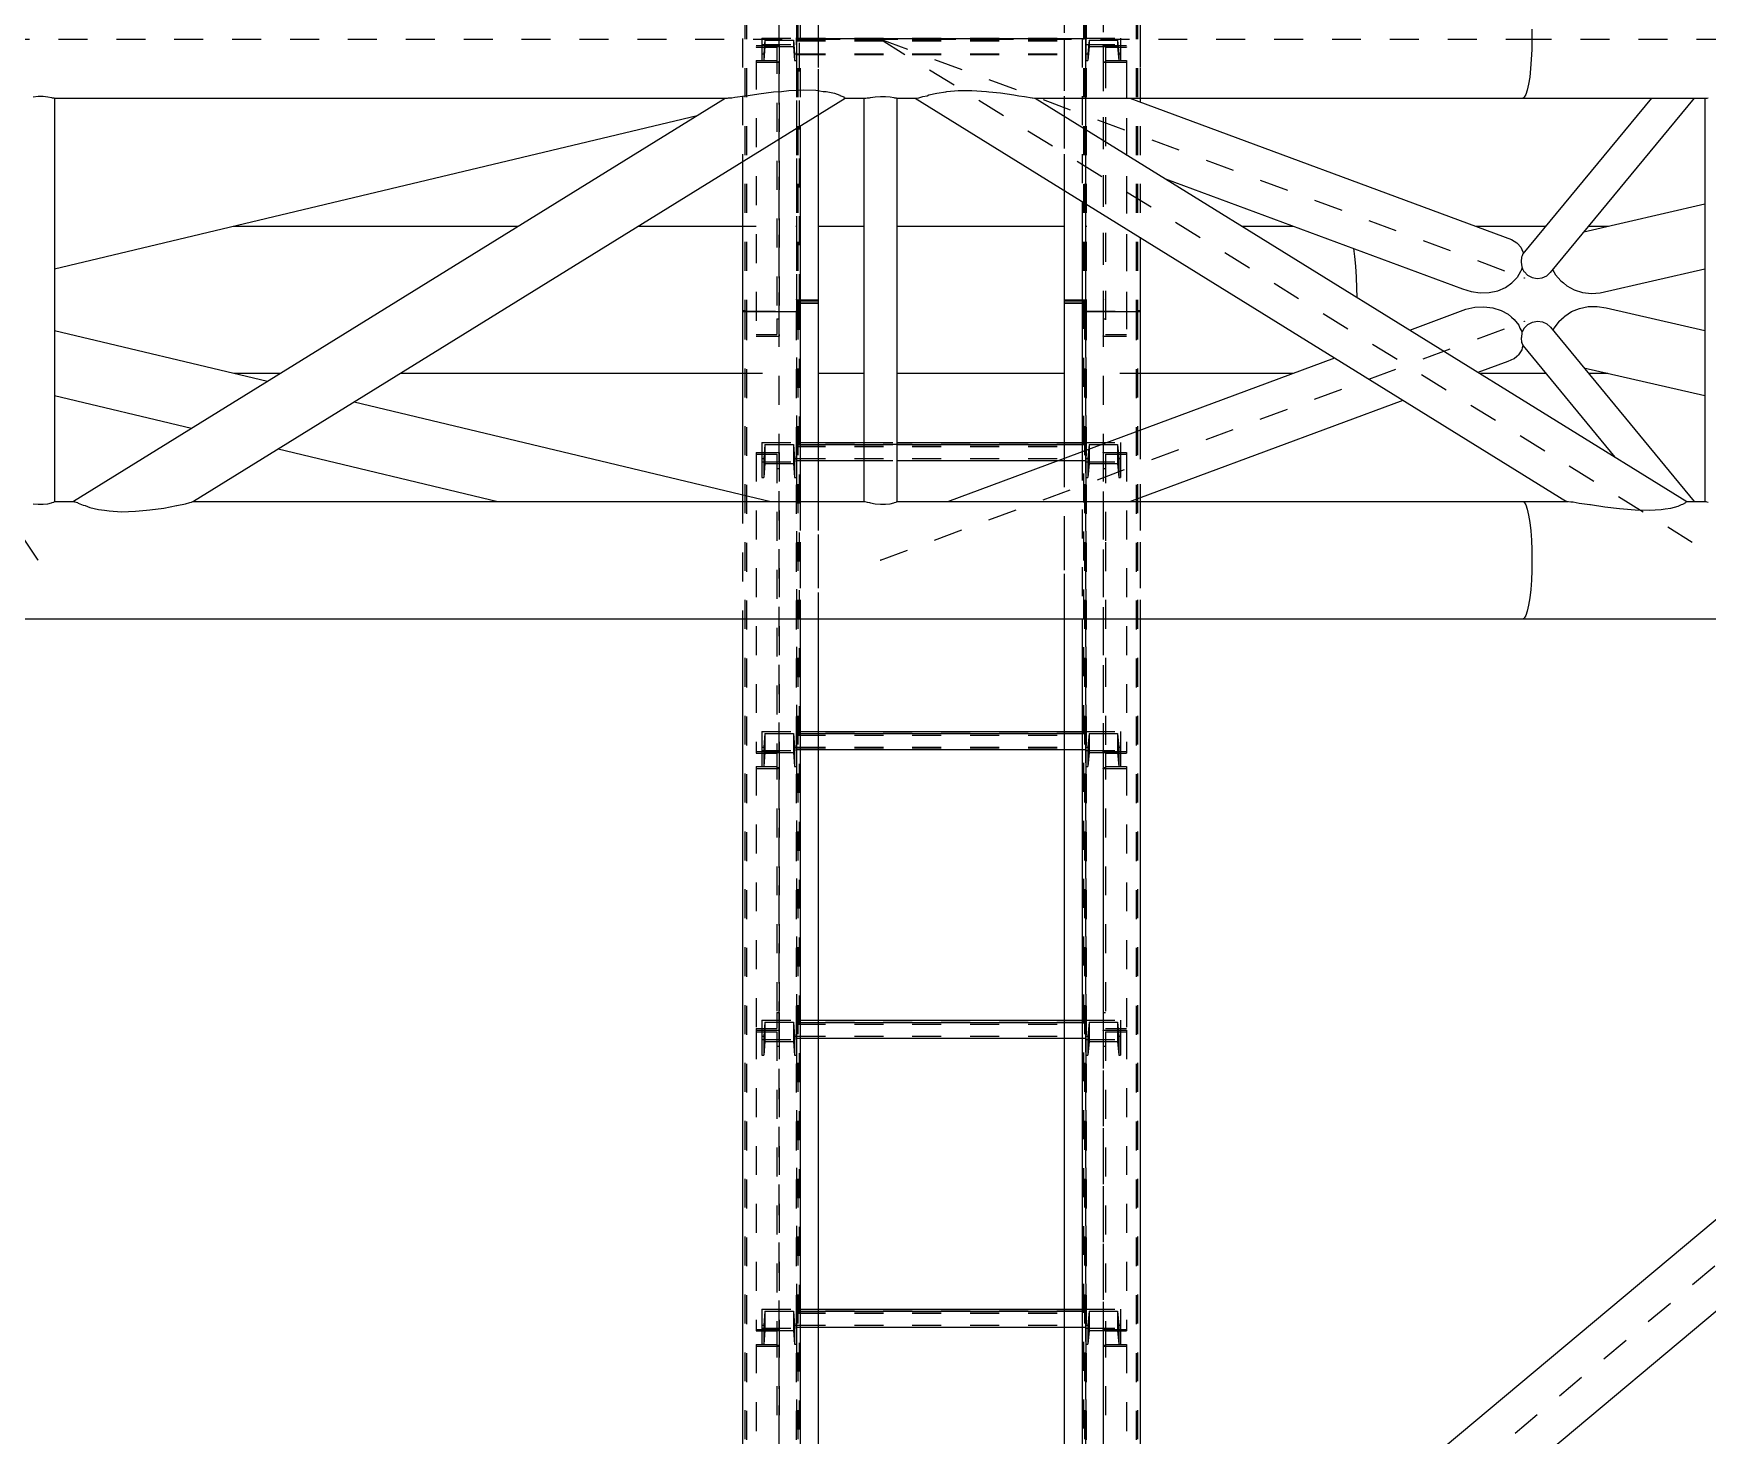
# Model space of a CAD drawing. Header units: millimetres. Extents: x 149919 to 150445, y 136651 to 136866.
# Drawn here: x 150384.83 to 150390.61, y 136738.25 to 136743.1 of the extents above; entities that cross this region are included whole.
import ezdxf

# ---------------------------------------------------------------- set-up
doc = ezdxf.new("R2010")
doc.units = ezdxf.units.MM
doc.header["$LTSCALE"] = 0.25
for name, pattern in [('CENTER', [50.8, 31.75, -6.35, 6.35, -6.35]), ('XKITLINE00', [0]), ('XKITLINE02', [4, 2, -2]), ('XKITLINE03', [6, 3, -1, 1, -1])]:
    doc.linetypes.add(name, pattern=pattern)

# ---------------------------------------------------------------- blocks, each defined once
blk = doc.blocks.new('çatıı')
at = {"color": 1, "linetype": 'XKITLINE03'}
for p, q in [((24559, 9172.74), (24559, 10826.21)), ((24670.99, 9172.74), (24670.99, 10826.21)), ((24564.99, 10820.27), (24564.99, 9180.27)), ((24665, 9180.27), (24665, 10820.27)), ((24559, 9268.16), (24559, 9367.68)), ((24670.98, 9367.68), (24670.98, 9268.16)), ((24564.99, 9268.42), (24564.99, 9270.69)), ((24664.97, 9270.45), (24564.99, 9270.45)), ((24664.97, 9270.69), (24664.97, 9268.42)), ((24559, 9167.72), (24559, 9262.35)), ((24670.98, 9262.35), (24670.98, 9167.72)), ((24559, 7503.97), (24559, 9180.33)), ((24564.99, 9180.27), (24564.99, 7540.27)), ((24665, 7540.27), (24665, 9180.27)), ((24670.99, 7503.97), (24670.99, 9180.33)), ((24559, 9024.13), (24559, 9127.47)), ((24564.99, 9124.31), (24564.99, 9130.93)), ((24664.97, 9130.22), (24564.99, 9130.22)), ((24664.97, 9130.93), (24664.97, 9124.31)), ((24670.98, 9127.47), (24670.98, 9024.13)), ((24564.99, 9024.49), (24564.99, 9031.1)), ((24664.97, 9030.39), (24564.99, 9030.39)), ((24664.97, 9031.1), (24664.97, 9024.49)), ((24559, 8927.82), (24559, 9018.32)), ((24670.98, 9018.32), (24670.98, 8927.82)), ((24564.99, 8924.66), (24564.99, 8931.27)), ((24664.97, 8930.57), (24564.99, 8930.57)), ((24664.97, 8931.27), (24664.97, 8924.66)), ((24559, 8824.48), (24559, 8927.82)), ((24670.98, 8927.82), (24670.98, 8824.48)), ((24564.99, 8824.84), (24564.99, 8831.45)), ((24664.97, 8830.74), (24564.99, 8830.74)), ((24664.97, 8831.45), (24664.97, 8824.84)), ((24559, 8728.17), (24559, 8818.67)), ((24670.98, 8818.67), (24670.98, 8728.17))]:
    blk.add_line(p, q, dxfattribs=at)
at = {"color": 116, "linetype": 'XKITLINE02', "true_color": 0x136734}
for p, q in [((24547.15, 10820.27), (24547.15, 9176.54)), ((24547.68, 10820.27), (24547.68, 9176.28)), ((24564.91, 10820.27), (24564.92, 9176.28)), ((24565.45, 10820.27), (24565.45, 9176.54)), ((24566.3, 10820.27), (24566.3, 9240.34)), ((24572.5, 10819.89), (24572.5, 9180.26)), ((24664.15, 10820.25), (24664.15, 9179.9)), ((24664.54, 10820.27), (24664.54, 9176.54)), ((24665, 10820.27), (24665, 9179.87)), ((24665.07, 10820.27), (24665.07, 9176.28)), ((24682.31, 10820.27), (24682.31, 9176.28)), ((24682.84, 10820.27), (24682.84, 9176.54)), ((24683.69, 10820.27), (24683.69, 9201.84)), ((24657.5, 10782.48), (24657.5, 9180.26)), ((24564.99, 10749.1), (24564.99, 9179.87)), ((24565.85, 10749.1), (24565.85, 9179.9)), ((24551, 9367.68), (24551, 9267.59)), ((24551, 9367.11), (24551, 9267.59)), ((24558.2, 9367.11), (24558.2, 9262.47)), ((24559, 9367.68), (24559, 9262.47)), ((24670.98, 9367.68), (24670.98, 9262.47)), ((24671.78, 9367.11), (24671.78, 9262.47)), ((24678.98, 9367.68), (24678.98, 9267.59)), ((24546.3, 9290.57), (24546.3, 9227.97)), ((24572.5, 9290.57), (24572.5, 9244.17)), ((24657.5, 9290.57), (24657.5, 9218.07)), ((24663.69, 9290.57), (24663.69, 9214.23)), ((24683.69, 9290.57), (24683.69, 9249.97)), ((24551, 9268.16), (24559, 9268.16)), ((24551, 9267.59), (24558.2, 9267.59)), ((24552.99, 9270.69), (24552.99, 9268.42)), ((24552.99, 9270.69), (24552.99, 9265.19)), ((24552.99, 9270.69), (24564.99, 9270.69)), ((24552.99, 9268.42), (24552.99, 9262.92)), ((24552.99, 9268.42), (24564.99, 9268.42)), ((24554.06, 9269.99), (24553.67, 9265.19)), ((24554.06, 9267.72), (24553.67, 9262.92)), ((24554.06, 9269.99), (24554.06, 9267.72)), ((24554.06, 9269.99), (24563.93, 9269.99)), ((24554.06, 9267.72), (24563.93, 9267.72)), ((24558.2, 9268.29), (24558.2, 9168.31)), ((24558.2, 9268.29), (24559, 9268.29)), ((24558.2, 9267.59), (24558.2, 9262.47)), ((24559, 9268.29), (24559, 9167.72)), ((24563.93, 9269.99), (24563.93, 9267.72)), ((24563.93, 9269.99), (24564.31, 9265.19)), ((24563.93, 9267.72), (24564.31, 9262.92)), ((24564.99, 9270.69), (24564.99, 9268.42)), ((24564.99, 9270.69), (24564.99, 9265.19)), ((24564.99, 9270.69), (24664.97, 9270.69)), ((24564.99, 9270.69), (24564.99, 9264.95)), ((24564.99, 9270.45), (24664.97, 9270.45)), ((24564.99, 9269.97), (24664.97, 9269.97)), ((24564.99, 9269.77), (24664.97, 9269.77)), ((24564.99, 9268.42), (24564.99, 9262.92)), ((24664.97, 9270.69), (24664.97, 9264.95)), ((24664.97, 9270.69), (24664.97, 9265.19)), ((24664.97, 9270.69), (24676.97, 9270.69)), ((24664.97, 9270.69), (24664.97, 9268.42)), ((24664.97, 9268.42), (24664.97, 9262.92)), ((24664.97, 9268.42), (24676.97, 9268.42)), ((24666.04, 9269.99), (24665.65, 9265.19)), ((24666.04, 9267.72), (24665.65, 9262.92)), ((24666.04, 9269.99), (24675.91, 9269.99)), ((24666.04, 9269.99), (24666.04, 9267.72)), ((24666.04, 9267.72), (24675.91, 9267.72)), ((24670.98, 9268.29), (24670.98, 9260.12)), ((24670.98, 9268.29), (24671.78, 9268.29)), ((24670.98, 9268.16), (24678.98, 9268.16)), ((24671.78, 9268.29), (24671.78, 9260.12)), ((24671.78, 9267.59), (24678.98, 9267.59)), ((24675.91, 9269.99), (24676.29, 9265.19)), ((24675.91, 9269.99), (24675.91, 9267.72)), ((24675.91, 9267.72), (24676.29, 9262.92)), ((24676.97, 9270.69), (24676.97, 9265.19)), ((24676.97, 9270.69), (24676.97, 9268.42)), ((24676.97, 9268.42), (24676.97, 9262.92)), ((24551, 9262.95), (24551, 9167.72)), ((24551, 9262.95), (24551, 9168.31)), ((24551, 9262.95), (24558.2, 9262.95)), ((24551, 9262.35), (24559, 9262.35)), ((24552.99, 9265.19), (24552.99, 9262.92)), ((24552.99, 9265.19), (24553.67, 9265.19)), ((24552.99, 9262.92), (24553.67, 9262.92)), ((24553.67, 9265.19), (24553.67, 9262.92)), ((24558.2, 9262.47), (24559, 9262.47)), ((24564.31, 9265.19), (24564.31, 9262.92)), ((24564.31, 9265.19), (24564.99, 9265.19)), ((24564.31, 9262.92), (24564.99, 9262.92)), ((24564.99, 9265.19), (24564.99, 9262.92)), ((24564.99, 9265.19), (24664.97, 9265.19)), ((24564.99, 9265.18), (24664.97, 9265.18)), ((24564.99, 9264.96), (24664.97, 9264.96)), ((24564.99, 9264.95), (24664.97, 9264.95)), ((24664.97, 9265.19), (24665.65, 9265.19)), ((24664.97, 9265.19), (24664.97, 9262.92)), ((24664.97, 9262.92), (24665.65, 9262.92)), ((24665.65, 9265.19), (24665.65, 9262.92)), ((24670.98, 9263.33), (24670.98, 9167.72)), ((24670.98, 9262.47), (24671.78, 9262.47)), ((24670.98, 9262.35), (24678.98, 9262.35)), ((24671.78, 9263.33), (24671.78, 9168.31)), ((24671.78, 9262.95), (24678.98, 9262.95)), ((24676.29, 9265.19), (24676.97, 9265.19)), ((24676.29, 9265.19), (24676.29, 9262.92)), ((24676.29, 9262.92), (24676.97, 9262.92)), ((24676.97, 9265.19), (24676.97, 9262.92)), ((24678.98, 9262.95), (24678.98, 9176.28)), ((24678.98, 9260.12), (24678.98, 9167.72)), ((24564.99, 9180.27), (24572.5, 9180.27)), ((24564.99, 9180.27), (24564.99, 9176.32)), ((24564.99, 9180.27), (24572.5, 9180.27)), ((24564.99, 9179.87), (24564.99, 7539.09)), ((24564.99, 9179.87), (24566.3, 9179.87)), ((24565.85, 9180.25), (24572.5, 9180.26)), ((24565.85, 9180.19), (24572.5, 9180.22)), ((24565.85, 9180.19), (24565.85, 9179.18)), ((24565.85, 9179.9), (24572.5, 9179.89)), ((24565.85, 9179.87), (24565.85, 7539.18)), ((24565.85, 9179.18), (24566.3, 9179.17)), ((24572.5, 9180.27), (24572.5, 9180.22)), ((24572.5, 9180.27), (24572.5, 9179.87)), ((24572.5, 9180.27), (24572.5, 9180.26)), ((24572.5, 9179.14), (24572.5, 7540.22)), ((24572.5, 9179.14), (24572.5, 9179.09)), ((24657.5, 9180.27), (24665, 9180.27)), ((24657.5, 9180.27), (24657.5, 9179.87)), ((24657.5, 9180.27), (24665, 9180.27)), ((24657.5, 9180.27), (24657.5, 9180.26)), ((24657.5, 9180.26), (24664.15, 9180.25)), ((24657.5, 9180.22), (24664.15, 9180.19)), ((24657.5, 9179.89), (24664.15, 9179.9)), ((24657.5, 9179.89), (24657.5, 9179.87)), ((24657.5, 9179.14), (24657.5, 9179.09)), ((24663.69, 9179.87), (24665, 9179.87)), ((24663.69, 9179.17), (24664.15, 9179.18)), ((24664.15, 9180.19), (24664.15, 7539.18)), ((24665, 9180.27), (24665, 7539.09)), ((24546.3, 9176.54), (24547.15, 9176.54)), ((24546.3, 9176.54), (24546.3, 9176.25)), ((24546.3, 9176.54), (24547.15, 9176.54)), ((24547.15, 9176.54), (24547.15, 7532.54)), ((24547.15, 9176.54), (24547.68, 9176.28)), ((24547.15, 9176.54), (24547.68, 9176.28)), ((24547.68, 9176.28), (24547.68, 7532)), ((24547.68, 9176.28), (24564.91, 9176.28)), ((24547.68, 9176.28), (24564.92, 9176.28)), ((24558.2, 9173.65), (24559, 9173.65)), ((24558.2, 9173.65), (24558.2, 9168.31)), ((24564.91, 9176.28), (24565.45, 9176.54)), ((24564.91, 9176.28), (24564.92, 7532)), ((24564.92, 9176.28), (24565.45, 9176.54)), ((24564.99, 9179.09), (24566.3, 9179.09)), ((24565.45, 9176.54), (24565.45, 7532.54)), ((24565.45, 9176.54), (24566.3, 9176.54)), ((24565.45, 9176.54), (24566.3, 9176.54)), ((24566.3, 9176.54), (24566.3, 7600.34)), ((24663.69, 9179.09), (24665, 9179.09)), ((24663.69, 9176.54), (24664.54, 9176.54)), ((24663.69, 9176.54), (24663.69, 9176.25)), ((24663.69, 9176.54), (24664.54, 9176.54)), ((24664.54, 9176.54), (24664.54, 7532.54)), ((24664.54, 9176.54), (24665.07, 9176.28)), ((24664.54, 9176.54), (24665.07, 9176.28)), ((24665.07, 9176.28), (24665.07, 7532)), ((24665.07, 9176.28), (24682.31, 9176.28)), ((24665.07, 9176.28), (24682.31, 9176.28)), ((24670.98, 9173.65), (24671.78, 9173.65)), ((24682.31, 9176.28), (24682.84, 9176.54)), ((24682.31, 9176.28), (24682.84, 9176.54)), ((24682.31, 9176.28), (24682.31, 7532)), ((24682.84, 9176.54), (24682.84, 7532.54)), ((24682.84, 9176.54), (24683.69, 9176.54)), ((24682.84, 9176.54), (24683.69, 9176.54)), ((24683.69, 9176.54), (24683.69, 7561.84)), ((24551, 9168.31), (24558.2, 9168.31)), ((24551, 9167.72), (24559, 9167.72)), ((24670.98, 9167.72), (24678.98, 9167.72)), ((24671.78, 9168.31), (24678.98, 9168.31)), ((24683.69, 9135.21), (24683.69, 9111.89)), ((24551, 9127.47), (24551, 9023.58)), ((24551, 9127.47), (24559, 9127.47)), ((24552.99, 9130.93), (24552.99, 9124.31)), ((24552.99, 9130.93), (24552.99, 9125.44)), ((24552.99, 9130.93), (24564.99, 9130.93)), ((24554.06, 9130.23), (24553.67, 9125.44)), ((24554.06, 9130.23), (24554.06, 9123.62)), ((24554.06, 9130.23), (24563.93, 9130.23)), ((24559, 9127.47), (24559, 9018.66)), ((24563.93, 9130.23), (24563.93, 9123.62)), ((24563.93, 9130.23), (24564.31, 9125.44)), ((24564.99, 9130.93), (24564.99, 9124.31)), ((24564.99, 9130.93), (24572.5, 9130.93)), ((24564.99, 9130.93), (24564.99, 9124.73)), ((24564.99, 9130.93), (24564.99, 9125.44)), ((24564.99, 9130.22), (24572.5, 9130.22)), ((24564.99, 9130.16), (24664.97, 9130.16)), ((24564.99, 9129.58), (24664.97, 9129.58)), ((24588.25, 9130.93), (24599.65, 9130.93)), ((24588.25, 9130.22), (24599.65, 9130.22)), ((24657.5, 9130.93), (24664.97, 9130.93)), ((24657.5, 9130.22), (24664.97, 9130.22)), ((24663.69, 9127.8), (24663.69, 9069.97)), ((24664.97, 9130.93), (24664.97, 9124.73)), ((24664.97, 9130.93), (24664.97, 9125.44)), ((24664.97, 9130.93), (24676.97, 9130.93)), ((24664.97, 9130.93), (24664.97, 9124.31)), ((24666.04, 9130.23), (24665.65, 9125.44)), ((24666.04, 9130.23), (24675.91, 9130.23)), ((24666.04, 9130.23), (24666.04, 9123.62)), ((24670.98, 9127.47), (24670.98, 9096.53)), ((24670.98, 9127.47), (24678.98, 9127.47)), ((24670.98, 9127.47), (24670.98, 9018.66)), ((24675.91, 9130.23), (24676.29, 9125.44)), ((24675.91, 9130.23), (24675.91, 9123.62)), ((24676.97, 9130.93), (24676.97, 9125.44)), ((24676.97, 9130.93), (24676.97, 9124.31)), ((24678.98, 9127.47), (24678.98, 9126.93)), ((24678.98, 9127.47), (24678.98, 9023.58)), ((24551, 9126.93), (24558.2, 9126.93)), ((24552.99, 9125.44), (24552.99, 9118.82)), ((24552.99, 9124.31), (24552.99, 9118.82)), ((24552.99, 9124.31), (24564.99, 9124.31)), ((24552.99, 9125.44), (24553.67, 9125.44)), ((24553.67, 9125.44), (24553.67, 9118.82)), ((24554.06, 9123.62), (24553.67, 9118.82)), ((24554.06, 9123.62), (24563.93, 9123.62)), ((24558.2, 9126.93), (24558.2, 9018.66)), ((24558.2, 9122), (24559, 9122)), ((24563.93, 9123.62), (24564.31, 9118.82)), ((24564.31, 9125.44), (24564.31, 9118.82)), ((24564.31, 9125.44), (24564.99, 9125.44)), ((24564.99, 9125.44), (24564.99, 9118.82)), ((24564.99, 9124.31), (24564.99, 9118.82)), ((24564.99, 9125.44), (24664.97, 9125.44)), ((24564.99, 9125.4), (24664.97, 9125.4)), ((24564.99, 9124.77), (24664.97, 9124.77)), ((24564.99, 9124.73), (24572.5, 9124.73)), ((24588.25, 9124.73), (24599.65, 9124.73)), ((24655.41, 9124.73), (24664.97, 9124.73)), ((24657.5, 9125.5), (24657.5, 7540.22)), ((24664.97, 9125.44), (24665.65, 9125.44)), ((24664.97, 9125.44), (24664.97, 9118.82)), ((24664.97, 9124.31), (24664.97, 9118.82)), ((24664.97, 9124.31), (24676.97, 9124.31)), ((24665.65, 9125.44), (24665.65, 9118.82)), ((24666.04, 9123.62), (24665.65, 9118.82)), ((24666.04, 9123.62), (24675.91, 9123.62)), ((24670.98, 9122), (24671.78, 9122)), ((24671.78, 9126.93), (24671.78, 9095.59)), ((24671.78, 9126.93), (24678.98, 9126.93)), ((24675.91, 9123.62), (24676.29, 9118.82)), ((24676.29, 9125.44), (24676.97, 9125.44)), ((24676.29, 9125.44), (24676.29, 9118.82)), ((24676.97, 9125.44), (24676.97, 9118.82)), ((24676.97, 9124.31), (24676.97, 9118.82)), ((24552.99, 9118.82), (24553.67, 9118.82)), ((24564.31, 9118.82), (24564.99, 9118.82)), ((24664.97, 9118.82), (24665.65, 9118.82)), ((24676.29, 9118.82), (24676.97, 9118.82)), ((24546.3, 9112.91), (24546.3, 9069.97)), ((24566.3, 9110.57), (24566.3, 9069.97)), ((24572.5, 9110.57), (24572.5, 9069.97)), ((24683.69, 9110.57), (24683.69, 9069.97)), ((24657.5, 9096.77), (24657.5, 9069.97)), ((24671.78, 9096.51), (24671.78, 9018.66)), ((24552.99, 9031.1), (24552.99, 9024.49)), ((24552.99, 9031.1), (24552.99, 9025.61)), ((24552.99, 9031.1), (24564.99, 9031.1)), ((24554.06, 9030.4), (24553.67, 9025.61)), ((24554.06, 9030.4), (24554.06, 9023.79)), ((24554.06, 9030.4), (24563.93, 9030.4)), ((24563.93, 9030.4), (24563.93, 9023.79)), ((24563.93, 9030.4), (24564.31, 9025.61)), ((24564.99, 9031.1), (24572.5, 9031.1)), ((24564.99, 9031.1), (24564.99, 9024.9)), ((24564.99, 9031.1), (24564.99, 9024.49)), ((24564.99, 9031.1), (24564.99, 9025.61)), ((24564.99, 9030.39), (24572.5, 9030.39)), ((24564.99, 9030.34), (24664.97, 9030.34)), ((24564.99, 9029.76), (24664.97, 9029.76)), ((24657.5, 9031.1), (24664.97, 9031.1)), ((24657.5, 9030.39), (24664.97, 9030.39)), ((24664.97, 9031.1), (24664.97, 9024.9)), ((24664.97, 9031.1), (24664.97, 9025.61)), ((24664.97, 9031.1), (24676.97, 9031.1)), ((24664.97, 9031.1), (24664.97, 9024.49)), ((24666.04, 9030.4), (24665.65, 9025.61)), ((24666.04, 9030.4), (24675.91, 9030.4)), ((24666.04, 9030.4), (24666.04, 9023.79)), ((24675.91, 9030.4), (24676.29, 9025.61)), ((24675.91, 9030.4), (24675.91, 9023.79)), ((24676.97, 9031.1), (24676.97, 9025.61)), ((24676.97, 9031.1), (24676.97, 9024.13)), ((24551, 9024.13), (24551, 9023.58)), ((24551, 9024.13), (24559, 9024.13)), ((24551, 9023.58), (24558.2, 9023.58)), ((24552.99, 9025.61), (24552.99, 9019)), ((24552.99, 9025.61), (24553.67, 9025.61)), ((24552.99, 9024.49), (24552.99, 9019)), ((24552.99, 9024.49), (24564.99, 9024.49)), ((24553.67, 9025.61), (24553.67, 9019)), ((24554.06, 9023.79), (24553.67, 9019)), ((24554.06, 9023.79), (24563.93, 9023.79)), ((24558.2, 9024.46), (24558.2, 8928.43)), ((24558.2, 9024.46), (24559, 9024.46)), ((24558.2, 9023.58), (24558.2, 9018.66)), ((24559, 9024.46), (24559, 8927.82)), ((24559, 9024.13), (24559, 9018.66)), ((24563.93, 9023.79), (24564.31, 9019)), ((24564.31, 9025.61), (24564.31, 9019)), ((24564.31, 9025.61), (24564.99, 9025.61)), ((24564.99, 9025.61), (24664.97, 9025.61)), ((24564.99, 9025.61), (24564.99, 9019)), ((24564.99, 9025.57), (24664.97, 9025.57)), ((24564.99, 9024.94), (24664.97, 9024.94)), ((24564.99, 9024.9), (24572.5, 9024.9)), ((24564.99, 9024.49), (24564.99, 9019)), ((24657.5, 9024.9), (24664.97, 9024.9)), ((24664.97, 9025.61), (24665.65, 9025.61)), ((24664.97, 9025.61), (24664.97, 9019)), ((24664.97, 9024.49), (24664.97, 9019)), ((24664.97, 9024.49), (24676.97, 9024.49)), ((24665.65, 9025.61), (24665.65, 9019)), ((24666.04, 9023.79), (24665.65, 9019)), ((24666.04, 9023.79), (24675.91, 9023.79)), ((24670.98, 9024.46), (24670.98, 9018.32)), ((24670.98, 9024.46), (24671.78, 9024.46)), ((24670.98, 9024.46), (24670.98, 8927.82)), ((24670.98, 9024.13), (24678.98, 9024.13)), ((24671.78, 9024.46), (24671.78, 9018.94)), ((24671.78, 9024.46), (24671.78, 8928.43)), ((24671.78, 9023.58), (24678.98, 9023.58)), ((24675.91, 9023.79), (24676.29, 9019)), ((24676.29, 9025.61), (24676.97, 9025.61)), ((24676.29, 9025.61), (24676.29, 9019)), ((24676.97, 9025.61), (24676.97, 9019)), ((24676.97, 9024.13), (24676.97, 9019)), ((24551, 9018.94), (24551, 8927.82)), ((24551, 9018.94), (24558.2, 9018.94)), ((24551, 9018.32), (24559, 9018.32)), ((24552.99, 9019), (24553.67, 9019)), ((24558.2, 9018.66), (24559, 9018.66)), ((24564.31, 9019), (24564.99, 9019)), ((24664.97, 9019), (24665.65, 9019)), ((24670.98, 9018.66), (24671.78, 9018.66)), ((24670.98, 9018.32), (24678.98, 9018.32)), ((24671.78, 9018.94), (24678.98, 9018.94)), ((24676.29, 9019), (24676.97, 9019)), ((24678.98, 9018.94), (24678.98, 9018.32)), ((24678.98, 9018.94), (24678.98, 8927.82)), ((24552.99, 8931.27), (24552.99, 8924.66)), ((24552.99, 8931.27), (24552.99, 8925.78)), ((24552.99, 8931.27), (24564.99, 8931.27)), ((24554.06, 8930.58), (24553.67, 8925.78)), ((24554.06, 8930.58), (24554.06, 8923.96)), ((24554.06, 8930.58), (24563.93, 8930.58)), ((24558.2, 8933.96), (24559, 8933.96)), ((24558.2, 8933.96), (24558.2, 8928.43)), ((24559, 8933.96), (24559, 8927.82)), ((24563.93, 8930.58), (24563.93, 8923.96)), ((24563.93, 8930.58), (24564.31, 8925.78)), ((24564.99, 8931.27), (24572.5, 8931.27)), ((24564.99, 8931.27), (24564.99, 8925.08)), ((24564.99, 8931.27), (24564.99, 8924.66)), ((24564.99, 8931.27), (24564.99, 8925.78)), ((24564.99, 8930.57), (24572.5, 8930.57)), ((24564.99, 8930.51), (24664.97, 8930.51)), ((24657.5, 8931.27), (24664.97, 8931.27)), ((24657.5, 8930.57), (24664.97, 8930.57)), ((24664.97, 8931.27), (24664.97, 8925.08)), ((24664.97, 8931.27), (24664.97, 8925.78)), ((24664.97, 8931.27), (24676.97, 8931.27)), ((24664.97, 8931.27), (24664.97, 8924.66)), ((24666.04, 8930.58), (24665.65, 8925.78)), ((24666.04, 8930.58), (24675.91, 8930.58)), ((24666.04, 8930.58), (24666.04, 8923.96)), ((24670.98, 8933.96), (24671.78, 8933.96)), ((24675.91, 8930.58), (24676.29, 8925.78)), ((24675.91, 8930.58), (24675.91, 8923.96)), ((24676.97, 8931.27), (24676.97, 8925.78)), ((24676.97, 8931.27), (24676.97, 8924.66)), ((24551, 8928.43), (24558.2, 8928.43)), ((24551, 8928.43), (24551, 8927.82)), ((24551, 8927.82), (24559, 8927.82)), ((24551, 8927.82), (24551, 8823.93)), ((24551, 8927.82), (24559, 8927.82)), ((24551, 8927.27), (24558.2, 8927.27)), ((24552.99, 8925.78), (24552.99, 8919.17)), ((24552.99, 8925.78), (24553.67, 8925.78)), ((24552.99, 8924.66), (24552.99, 8919.17)), ((24552.99, 8924.66), (24564.99, 8924.66)), ((24553.67, 8925.78), (24553.67, 8919.17)), ((24558.2, 8927.27), (24558.2, 8819.01)), ((24559, 8927.82), (24559, 8819.01)), ((24564.31, 8925.78), (24564.31, 8919.17)), ((24564.31, 8925.78), (24564.99, 8925.78)), ((24564.99, 8929.93), (24664.97, 8929.93)), ((24564.99, 8925.78), (24664.97, 8925.78)), ((24564.99, 8925.78), (24564.99, 8919.17)), ((24564.99, 8925.74), (24664.97, 8925.74)), ((24564.99, 8925.12), (24664.97, 8925.12)), ((24564.99, 8925.08), (24572.5, 8925.08)), ((24564.99, 8924.66), (24564.99, 8919.17)), ((24657.5, 8925.08), (24664.97, 8925.08)), ((24664.97, 8925.78), (24665.65, 8925.78)), ((24664.97, 8925.78), (24664.97, 8919.17)), ((24664.97, 8924.66), (24664.97, 8919.17)), ((24664.97, 8924.66), (24676.97, 8924.66)), ((24665.65, 8925.78), (24665.65, 8919.17)), ((24670.98, 8927.82), (24678.98, 8927.82)), ((24670.98, 8927.82), (24670.98, 8922.35)), ((24670.98, 8927.82), (24678.98, 8927.82)), ((24670.98, 8924.66), (24670.98, 8819.01)), ((24671.78, 8928.43), (24678.98, 8928.43)), ((24671.78, 8927.27), (24671.78, 8922.35)), ((24671.78, 8927.27), (24678.98, 8927.27)), ((24671.78, 8927.27), (24671.78, 8819.01)), ((24676.29, 8925.78), (24676.97, 8925.78)), ((24676.29, 8925.78), (24676.29, 8919.17)), ((24676.97, 8925.78), (24676.97, 8919.17)), ((24676.97, 8924.66), (24676.97, 8919.17)), ((24678.98, 8927.82), (24678.98, 8927.27)), ((24678.98, 8927.82), (24678.98, 8823.93)), ((24552.99, 8919.17), (24553.67, 8919.17)), ((24554.06, 8923.96), (24553.67, 8919.17)), ((24554.06, 8923.96), (24563.93, 8923.96)), ((24558.2, 8922.35), (24559, 8922.35)), ((24563.93, 8923.96), (24564.31, 8919.17)), ((24564.31, 8919.17), (24564.99, 8919.17)), ((24664.97, 8919.17), (24665.65, 8919.17)), ((24666.04, 8923.96), (24665.65, 8919.17)), ((24666.04, 8923.96), (24675.91, 8923.96)), ((24670.98, 8922.35), (24671.78, 8922.35)), ((24675.91, 8923.96), (24676.29, 8919.17)), ((24676.29, 8919.17), (24676.97, 8919.17)), ((24552.99, 8831.45), (24552.99, 8824.84)), ((24552.99, 8831.45), (24552.99, 8825.96)), ((24552.99, 8831.45), (24564.99, 8831.45)), ((24554.06, 8830.75), (24553.67, 8825.96)), ((24554.06, 8830.75), (24554.06, 8824.14)), ((24554.06, 8830.75), (24563.93, 8830.75)), ((24563.93, 8830.75), (24563.93, 8824.14)), ((24563.93, 8830.75), (24564.31, 8825.96)), ((24564.99, 8831.45), (24564.99, 8824.84)), ((24564.99, 8831.45), (24564.99, 8825.96)), ((24564.99, 8831.45), (24572.5, 8831.45)), ((24564.99, 8831.45), (24564.99, 8825.25)), ((24564.99, 8830.74), (24572.5, 8830.74)), ((24564.99, 8830.69), (24664.97, 8830.69)), ((24564.99, 8830.1), (24664.97, 8830.1)), ((24657.5, 8831.45), (24664.97, 8831.45)), ((24657.5, 8830.74), (24664.97, 8830.74)), ((24664.97, 8831.45), (24664.97, 8825.25)), ((24664.97, 8831.45), (24664.97, 8825.96)), ((24664.97, 8831.45), (24676.97, 8831.45)), ((24664.97, 8831.45), (24664.97, 8824.84)), ((24666.04, 8830.75), (24665.65, 8825.96)), ((24666.04, 8830.75), (24675.91, 8830.75)), ((24666.04, 8830.75), (24666.04, 8824.14)), ((24675.91, 8830.75), (24676.29, 8825.96)), ((24675.91, 8830.75), (24675.91, 8824.14)), ((24676.97, 8831.45), (24676.97, 8825.96)), ((24676.97, 8831.45), (24676.97, 8824.48)), ((24551, 8824.48), (24551, 8823.93)), ((24551, 8824.48), (24559, 8824.48)), ((24551, 8823.93), (24558.2, 8823.93)), ((24552.99, 8825.96), (24552.99, 8819.35)), ((24552.99, 8825.96), (24553.67, 8825.96)), ((24552.99, 8824.84), (24552.99, 8819.35)), ((24552.99, 8824.84), (24564.99, 8824.84)), ((24553.67, 8825.96), (24553.67, 8819.35)), ((24554.06, 8824.14), (24553.67, 8819.35)), ((24554.06, 8824.14), (24563.93, 8824.14)), ((24558.2, 8824.81), (24558.2, 8728.78)), ((24558.2, 8824.81), (24559, 8824.81)), ((24558.2, 8823.93), (24558.2, 8819.01)), ((24559, 8824.81), (24559, 8728.17)), ((24559, 8824.48), (24559, 8819.01)), ((24563.93, 8824.14), (24564.31, 8819.35)), ((24564.31, 8825.96), (24564.31, 8819.35)), ((24564.31, 8825.96), (24564.99, 8825.96)), ((24564.99, 8825.96), (24564.99, 8819.35)), ((24564.99, 8825.96), (24664.97, 8825.96)), ((24564.99, 8825.92), (24664.97, 8825.92)), ((24564.99, 8825.29), (24664.97, 8825.29)), ((24564.99, 8825.25), (24572.5, 8825.25)), ((24564.99, 8824.84), (24564.99, 8819.35)), ((24657.5, 8825.25), (24664.97, 8825.25)), ((24664.97, 8825.96), (24665.65, 8825.96)), ((24664.97, 8825.96), (24664.97, 8819.35)), ((24664.97, 8824.84), (24664.97, 8819.35)), ((24664.97, 8824.84), (24676.97, 8824.84)), ((24665.65, 8825.96), (24665.65, 8819.35)), ((24666.04, 8824.14), (24665.65, 8819.35)), ((24666.04, 8824.14), (24675.91, 8824.14)), ((24670.98, 8824.81), (24670.98, 8818.67)), ((24670.98, 8824.81), (24671.78, 8824.81)), ((24670.98, 8824.81), (24670.98, 8728.17)), ((24670.98, 8824.48), (24678.98, 8824.48)), ((24671.78, 8824.81), (24671.78, 8819.29)), ((24671.78, 8824.81), (24671.78, 8728.78)), ((24671.78, 8823.93), (24678.98, 8823.93)), ((24675.91, 8824.14), (24676.29, 8819.35)), ((24676.29, 8825.96), (24676.97, 8825.96)), ((24676.29, 8825.96), (24676.29, 8819.35)), ((24676.97, 8825.96), (24676.97, 8819.35)), ((24676.97, 8824.48), (24676.97, 8819.35)), ((24551, 8819.29), (24551, 8728.17)), ((24551, 8819.29), (24558.2, 8819.29)), ((24551, 8818.67), (24559, 8818.67)), ((24552.99, 8819.35), (24553.67, 8819.35)), ((24558.2, 8819.01), (24559, 8819.01)), ((24564.31, 8819.35), (24564.99, 8819.35)), ((24664.97, 8819.35), (24665.65, 8819.35)), ((24670.98, 8819.01), (24671.78, 8819.01)), ((24670.98, 8818.67), (24678.98, 8818.67)), ((24671.78, 8819.29), (24678.98, 8819.29)), ((24676.29, 8819.35), (24676.97, 8819.35)), ((24678.98, 8819.29), (24678.98, 8818.67)), ((24678.98, 8819.29), (24678.98, 8728.17))]:
    blk.add_line(p, q, dxfattribs=at)
at = {"color": 8, "linetype": 'XKITLINE00'}
for p, q in [((24818.99, 9273.8), (24819.04, 9270.27)), ((24818.99, 9266.75), (24818.85, 9263.33)), ((24819.04, 9270.27), (24818.99, 9266.75)), ((24818.62, 9260.12), (24818.3, 9257.23)), ((24818.85, 9263.33), (24818.62, 9260.12)), ((24817.91, 9254.72), (24817.46, 9252.69)), ((24818.3, 9257.23), (24817.91, 9254.72)), ((24301.2, 9250.43), (24302.96, 9250.56)), ((24302.96, 9250.56), (24304.72, 9250.56)), ((24304.72, 9250.56), (24306.31, 9250.43)), ((24306.31, 9250.43), (24307.57, 9250.19)), ((24307.57, 9250.19), (24307.84, 9250.07)), ((24307.84, 9250.07), (24308.38, 9250.02)), ((24308.38, 9250.02), (24308.66, 9249.93)), ((24308.53, 9249.97), (24541.11, 9249.97)), ((24308.66, 9249.93), (24308.66, 9110.55)), ((24315.14, 9110.64), (24540.31, 9249.93)), ((24356.59, 9110.62), (24581.76, 9249.9)), ((24540.31, 9249.93), (24540.41, 9249.97)), ((24540.31, 9249.93), (24540.36, 9249.89)), ((24540.36, 9249.89), (24541.32, 9250)), ((24541.32, 9250), (24542.6, 9250.07)), ((24542.6, 9250.07), (24543.69, 9250.29)), ((24543.69, 9250.29), (24547.28, 9250.78)), ((24547.28, 9250.78), (24548.23, 9250.88)), ((24548.23, 9250.88), (24551.95, 9251.47)), ((24551.95, 9251.47), (24557.04, 9252.06)), ((24557.04, 9252.06), (24559.82, 9252.27)), ((24559.82, 9252.27), (24562.31, 9252.53)), ((24562.31, 9252.53), (24567.34, 9252.76)), ((24567.34, 9252.76), (24571.7, 9252.63)), ((24571.7, 9252.63), (24574.22, 9252.27)), ((24574.22, 9252.27), (24575.23, 9252.18)), ((24575.23, 9252.18), (24578.1, 9251.64)), ((24578.1, 9251.64), (24579.94, 9250.92)), ((24579.94, 9250.92), (24579.97, 9250.88)), ((24579.97, 9250.88), (24581.28, 9250.42)), ((24581.28, 9250.42), (24581.49, 9250.07)), ((24581.49, 9250.07), (24581.83, 9250.03)), ((24581.83, 9250.03), (24581.76, 9249.9)), ((24581.8, 9249.97), (24588.9, 9249.97)), ((24588.25, 9249.97), (24588.25, 9110.62)), ((24588.28, 9249.97), (24588.38, 9249.89)), ((24588.38, 9249.89), (24588.53, 9249.93)), ((24588.53, 9249.93), (24589.34, 9250.02)), ((24588.67, 9249.97), (24588.69, 9249.95)), ((24589.34, 9250.02), (24590.16, 9250.07)), ((24590.16, 9250.07), (24590.6, 9250.18)), ((24590.6, 9250.18), (24592.19, 9250.43)), ((24592.19, 9250.43), (24593.95, 9250.55)), ((24593.95, 9250.55), (24595.71, 9250.55)), ((24595.71, 9250.55), (24597.3, 9250.42)), ((24597.3, 9250.42), (24598.56, 9250.18)), ((24598.56, 9250.18), (24598.83, 9250.07)), ((24598.83, 9250.07), (24599.37, 9250.02)), ((24599.37, 9250.02), (24599.65, 9249.93)), ((24599.51, 9249.97), (24606.58, 9249.97)), ((24599.65, 9249.93), (24599.65, 9110.55)), ((24605.99, 9249.97), (24831.02, 9110.57)), ((24606.04, 9249.97), (24606.18, 9249.9)), ((24606.18, 9249.94), (24607.22, 9250.03)), ((24606.18, 9249.94), (24606.18, 9249.9)), ((24607.22, 9250.03), (24608.6, 9250.5)), ((24608.6, 9250.5), (24610.07, 9250.76)), ((24610.07, 9250.76), (24610.71, 9251.06)), ((24610.71, 9251.06), (24613.41, 9251.7)), ((24613.41, 9251.7), (24616.58, 9252.1)), ((24616.58, 9252.1), (24616.9, 9252.17)), ((24616.9, 9252.17), (24620.89, 9252.53)), ((24620.89, 9252.53), (24625.52, 9252.54)), ((24625.52, 9252.54), (24630.58, 9252.2)), ((24630.58, 9252.2), (24631.38, 9252.1)), ((24631.38, 9252.1), (24635.47, 9251.73)), ((24635.47, 9251.73), (24640.04, 9251.1)), ((24640.04, 9251.1), (24641.78, 9250.76)), ((24641.78, 9250.76), (24643.75, 9250.53)), ((24643.75, 9250.53), (24646.41, 9250.06)), ((24646.41, 9250.06), (24646.51, 9250.03)), ((24646.51, 9250.03), (24647.48, 9249.95)), ((24647.15, 9249.97), (24815.89, 9249.97)), ((24647.48, 9249.95), (24872.57, 9110.51)), ((24680.13, 9249.97), (24812.07, 9201.06)), ((24815.89, 9249.97), (24816.43, 9250.28)), ((24815.89, 9249.97), (24816.43, 9250.28)), ((24815.89, 9249.97), (24879.58, 9249.97)), ((24860.39, 9249.97), (24815.97, 9196.15)), ((24816.96, 9251.2), (24816.43, 9250.28)), ((24816.97, 9251.2), (24816.43, 9250.28)), ((24817.46, 9252.69), (24816.96, 9251.2)), ((24817.46, 9252.69), (24816.97, 9251.2)), ((24875.15, 9249.97), (24825.4, 9189.68)), ((24878.82, 9249.97), (24878.82, 9110.61)), ((24878.88, 9249.97), (24878.99, 9249.89)), ((24878.99, 9249.89), (24879.1, 9249.92)), ((24879.1, 9249.92), (24879.91, 9250.01)), ((24879.27, 9249.97), (24879.31, 9249.95)), ((24308.66, 9190.95), (24530.69, 9243.98)), ((24692.44, 9222.1), (24795.11, 9184.03)), ((24836.97, 9203.7), (24878.82, 9213.37)), ((24370.3, 9205.67), (24468.77, 9205.67)), ((24510.26, 9205.67), (24551, 9205.67)), ((24564.71, 9205.67), (24564.99, 9205.67)), ((24572.5, 9205.67), (24588.25, 9205.67)), ((24599.65, 9205.67), (24657.5, 9205.67)), ((24665, 9205.67), (24665.26, 9205.67)), ((24718.95, 9205.67), (24736.73, 9205.67)), ((24799.61, 9205.67), (24823.83, 9205.67)), ((24838.6, 9205.67), (24845.52, 9205.67)), ((24757.44, 9198), (24757.81, 9195.2)), ((24812.07, 9201.06), (24813.88, 9199.93)), ((24813.88, 9199.93), (24814.1, 9199.66)), ((24814.1, 9199.66), (24815.25, 9198.42)), ((24815.25, 9198.42), (24815.9, 9196.83)), ((24815.9, 9196.83), (24816.02, 9196.61)), ((24816.02, 9196.61), (24816.07, 9196.26)), ((24757.81, 9195.2), (24758.13, 9191.81)), ((24758.13, 9191.81), (24758.37, 9188.12)), ((24815.68, 9191.26), (24815.25, 9190.13)), ((24815.51, 9195.02), (24815.37, 9193.48)), ((24815.37, 9193.48), (24815.41, 9193.3)), ((24815.41, 9193.3), (24815.56, 9191.64)), ((24815.68, 9195.43), (24815.51, 9195.02)), ((24815.56, 9191.64), (24815.76, 9191)), ((24815.97, 9196.15), (24815.68, 9195.43)), ((24815.76, 9191), (24816.33, 9190.03)), ((24842.7, 9182.65), (24878.82, 9191)), ((24758.37, 9188.12), (24758.51, 9184.25)), ((24809.93, 9184.5), (24812.14, 9186.09)), ((24812.25, 9186.22), (24812.14, 9186.09)), ((24813.99, 9187.98), (24812.25, 9186.22)), ((24815.18, 9190.02), (24813.99, 9187.98)), ((24815.25, 9190.13), (24815.18, 9190.02)), ((24816.33, 9190.03), (24816.49, 9189.89)), ((24816.49, 9189.89), (24817.6, 9188.78)), ((24817.6, 9188.78), (24819.18, 9187.95)), ((24819.18, 9187.95), (24820.91, 9187.61)), ((24820.91, 9187.61), (24822.64, 9187.81)), ((24822.64, 9187.81), (24824.18, 9188.52)), ((24824.18, 9188.52), (24825.4, 9189.68)), ((24826.13, 9190.57), (24826.63, 9189.89)), ((24826.63, 9189.89), (24827.19, 9188.85)), ((24827.19, 9188.85), (24829.01, 9186.82)), ((24829.01, 9186.82), (24830.02, 9186.08)), ((24830.02, 9186.08), (24831.18, 9185.07)), ((24831.18, 9185.07), (24833.7, 9183.71)), ((24758.51, 9184.25), (24758.55, 9181.14)), ((24795.11, 9184.03), (24798.07, 9183.07)), ((24798.07, 9183.07), (24801.2, 9182.62)), ((24801.2, 9182.62), (24804.31, 9182.72)), ((24804.31, 9182.72), (24807.28, 9183.36)), ((24807.28, 9183.36), (24809.93, 9184.5)), ((24833.7, 9183.71), (24836.55, 9182.82)), ((24836.55, 9182.82), (24839.6, 9182.47)), ((24839.6, 9182.47), (24842.7, 9182.65)), ((24776.9, 9169.78), (24796.25, 9176.95)), ((24796.25, 9176.95), (24799.32, 9177.66)), ((24799.32, 9177.66), (24802.48, 9177.85)), ((24802.48, 9177.85), (24805.56, 9177.48)), ((24805.56, 9177.48), (24808.41, 9176.6)), ((24808.41, 9176.6), (24810.87, 9175.23)), ((24810.87, 9175.23), (24811.99, 9174.23)), ((24811.99, 9174.23), (24812.92, 9173.48)), ((24812.92, 9173.48), (24814.5, 9171.46)), ((24828.35, 9172.71), (24830.23, 9174.37)), ((24830.43, 9174.59), (24830.23, 9174.37)), ((24830.43, 9174.59), (24832.76, 9176.16)), ((24832.76, 9176.16), (24835.49, 9177.27)), ((24835.49, 9177.27), (24838.5, 9177.89)), ((24838.5, 9177.89), (24841.62, 9177.96)), ((24841.62, 9177.96), (24844.7, 9177.49)), ((24844.7, 9177.49), (24878.82, 9169.6)), ((24308.66, 9169.67), (24382.17, 9152.11)), ((24814.5, 9171.46), (24814.94, 9170.42)), ((24814.94, 9170.42), (24815.57, 9169.27)), ((24815.58, 9168.89), (24815.42, 9167.23)), ((24815.57, 9169.27), (24815.63, 9169.04)), ((24815.67, 9169.18), (24815.58, 9168.89)), ((24816.41, 9170.43), (24815.67, 9169.18)), ((24816.41, 9170.43), (24816.55, 9170.56)), ((24816.55, 9170.56), (24817.68, 9171.68)), ((24817.68, 9171.68), (24819.26, 9172.51)), ((24819.26, 9172.51), (24821, 9172.84)), ((24821, 9172.84), (24822.72, 9172.64)), ((24822.72, 9172.64), (24824.26, 9171.93)), ((24824.26, 9171.93), (24825.48, 9170.78)), ((24825.48, 9170.78), (24875.15, 9110.57)), ((24826.8, 9170.57), (24826.32, 9169.75)), ((24828.35, 9172.71), (24826.8, 9170.57)), ((24815.57, 9162.96), (24814.49, 9161.28)), ((24815.42, 9167.23), (24815.39, 9167.05)), ((24815.39, 9167.05), (24815.52, 9165.51)), ((24815.52, 9165.51), (24815.7, 9165.11)), ((24815.7, 9163.64), (24815.57, 9162.96)), ((24815.7, 9165.11), (24815.99, 9164.38)), ((24815.96, 9164.43), (24815.7, 9163.64)), ((24815.99, 9164.38), (24847.75, 9125.89)), ((24617.24, 9110.57), (24750.98, 9160.16)), ((24800.46, 9155.18), (24810.82, 9159.03)), ((24810.82, 9159.03), (24812.93, 9159.97)), ((24812.93, 9159.97), (24813.91, 9160.82)), ((24813.91, 9160.82), (24814.49, 9161.28)), ((24837.02, 9156.79), (24878.82, 9147.13)), ((24370.59, 9154.87), (24386.65, 9154.87)), ((24428.14, 9154.87), (24553.28, 9154.87)), ((24564.71, 9154.87), (24564.99, 9154.87)), ((24572.5, 9154.87), (24588.25, 9154.87)), ((24599.65, 9154.87), (24657.5, 9154.87)), ((24665, 9154.87), (24665.26, 9154.87)), ((24676.69, 9154.87), (24736.72, 9154.87)), ((24800.96, 9154.87), (24823.83, 9154.87)), ((24838.6, 9154.87), (24845.29, 9154.87)), ((24308.66, 9147.15), (24355.91, 9135.86)), ((24412.11, 9144.96), (24556.09, 9110.57)), ((24680.15, 9110.57), (24774.53, 9145.57)), ((24385.85, 9128.72), (24461.81, 9110.57)), ((24301.2, 9109.77), (24302.96, 9109.6)), ((24304.72, 9109.6), (24306.31, 9109.77)), ((24306.31, 9109.77), (24307.57, 9110.08)), ((24307.57, 9110.08), (24307.84, 9110.23)), ((24307.84, 9110.23), (24308.38, 9110.35)), ((24308.38, 9110.35), (24308.66, 9110.55)), ((24308.66, 9110.57), (24315.41, 9110.57)), ((24315.14, 9110.64), (24315.11, 9110.57)), ((24315.14, 9110.64), (24315.3, 9110.66)), ((24315.3, 9110.66), (24315.65, 9110.4)), ((24315.65, 9110.4), (24316.53, 9110.22)), ((24316.53, 9110.22), (24316.82, 9109.95)), ((24316.82, 9109.95), (24318.57, 9109.31)), ((24350.92, 9109.18), (24353.9, 9109.76)), ((24353.9, 9109.76), (24355.41, 9110.22)), ((24355.41, 9110.22), (24355.97, 9110.32)), ((24355.97, 9110.32), (24356.59, 9110.62)), ((24356.5, 9110.57), (24588.5, 9110.57)), ((24588.25, 9110.62), (24588.39, 9110.66)), ((24588.25, 9110.62), (24588.38, 9110.57)), ((24588.39, 9110.66), (24588.53, 9110.55)), ((24588.53, 9110.55), (24589.34, 9110.34)), ((24589.34, 9110.34), (24590.17, 9110.22)), ((24590.17, 9110.22), (24590.6, 9110.08)), ((24590.6, 9110.08), (24592.19, 9109.76)), ((24592.19, 9109.76), (24593.95, 9109.59)), ((24595.71, 9109.59), (24597.3, 9109.76)), ((24597.3, 9109.76), (24598.56, 9110.08)), ((24598.56, 9110.08), (24598.83, 9110.22)), ((24598.83, 9110.22), (24599.37, 9110.34)), ((24599.37, 9110.34), (24599.65, 9110.55)), ((24599.65, 9110.57), (24815.89, 9110.57)), ((24815.89, 9110.57), (24816.44, 9110.27)), ((24815.89, 9110.57), (24831.64, 9110.57)), ((24815.89, 9110.57), (24816.44, 9110.27)), ((24816.44, 9110.27), (24816.98, 9109.35)), ((24816.44, 9110.27), (24816.98, 9109.35)), ((24830.99, 9110.67), (24831.09, 9110.57)), ((24831.04, 9110.65), (24832.51, 9110.47)), ((24832.51, 9110.47), (24833.35, 9110.41)), ((24833.35, 9110.41), (24835.37, 9110.02)), ((24835.37, 9110.02), (24839.04, 9109.53)), ((24871.2, 9109.63), (24872.22, 9110.17)), ((24872.2, 9110.41), (24872.57, 9110.51)), ((24872.2, 9110.41), (24872.22, 9110.17)), ((24872.47, 9110.57), (24879.1, 9110.57)), ((24878.82, 9110.61), (24878.99, 9110.66)), ((24878.82, 9110.61), (24878.92, 9110.57)), ((24878.99, 9110.66), (24879.1, 9110.58)), ((24879.1, 9110.58), (24879.91, 9110.36)), ((24302.96, 9109.6), (24304.72, 9109.6)), ((24318.57, 9109.31), (24319.2, 9109.18)), ((24319.2, 9109.18), (24320.81, 9108.49)), ((24320.81, 9108.49), (24323.84, 9107.81)), ((24323.84, 9107.81), (24325.93, 9107.56)), ((24325.93, 9107.56), (24327.48, 9107.27)), ((24327.48, 9107.27), (24331.73, 9107.01)), ((24331.73, 9107.01), (24336.54, 9107.16)), ((24336.54, 9107.16), (24340.34, 9107.56)), ((24340.34, 9107.56), (24341.6, 9107.66)), ((24341.6, 9107.66), (24346.34, 9108.28)), ((24346.34, 9108.28), (24350.71, 9109.12)), ((24350.71, 9109.12), (24350.92, 9109.18)), ((24593.95, 9109.59), (24595.71, 9109.59)), ((24816.98, 9109.35), (24817.48, 9107.86)), ((24816.98, 9109.35), (24817.48, 9107.86)), ((24817.48, 9107.86), (24817.93, 9105.83)), ((24817.93, 9105.83), (24818.32, 9103.32)), ((24839.04, 9109.53), (24839.26, 9109.48)), ((24839.26, 9109.48), (24844.22, 9108.72)), ((24844.22, 9108.72), (24849.38, 9108.15)), ((24849.38, 9108.15), (24850.75, 9108.06)), ((24850.75, 9108.06), (24854.7, 9107.69)), ((24854.7, 9107.69), (24859.58, 9107.55)), ((24859.58, 9107.55), (24863.7, 9107.79)), ((24863.7, 9107.79), (24865.13, 9108.06)), ((24865.13, 9108.06), (24867.04, 9108.28)), ((24867.04, 9108.28), (24869.59, 9108.9)), ((24869.59, 9108.9), (24870.73, 9109.53)), ((24870.73, 9109.53), (24871.2, 9109.63)), ((24818.32, 9103.32), (24818.64, 9100.42)), ((24818.64, 9100.42), (24818.87, 9097.22)), ((24818.87, 9097.22), (24819.01, 9093.8)), ((24819.01, 9093.8), (24819.06, 9090.27)), ((24819.01, 9086.75), (24818.87, 9083.33)), ((24819.06, 9090.27), (24819.01, 9086.75)), ((24818.87, 9083.33), (24818.64, 9080.12)), ((24818.32, 9077.23), (24817.93, 9074.72)), ((24818.64, 9080.12), (24818.32, 9077.23)), ((23581.51, 9069.97), (24815.89, 9069.97)), ((24301.8, 8376.16), (25130.39, 9069.97)), ((24815.89, 9069.97), (24816.44, 9070.28)), ((24815.89, 9069.97), (24816.44, 9070.28)), ((24815.89, 9069.97), (25131.8, 9069.97)), ((24816.98, 9071.2), (24816.44, 9070.28)), ((24816.98, 9071.2), (24816.44, 9070.28)), ((24817.48, 9072.69), (24816.98, 9071.2)), ((24817.48, 9072.69), (24816.98, 9071.2)), ((24817.93, 9074.72), (24817.48, 9072.69)), ((24320.78, 8360.28), (25162.16, 9064.8))]:
    blk.add_line(p, q, dxfattribs=at)
at = {"color": 8, "linetype": 'CENTER'}
for p, q in [((23430, 9270.27), (24815.89, 9270.27)), ((24593.95, 9270.27), (24816.45, 9187.77)), ((24593.95, 9270.27), (24884.52, 9090.27)), ((24815.89, 9270.27), (26261.34, 9270.27)), ((24302.96, 9090.27), (24248.5, 9172.77)), ((24593.95, 9090.27), (24816.45, 9172.77)), ((25173.61, 9090.27), (23430, 7630.27))]:
    blk.add_line(p, q, dxfattribs=at)
at = {"color": 7, "linetype": 'XKITLINE00'}
for p, q in [((24683.69, 9249.97), (24683.69, 9248.66)), ((24572.5, 9244.17), (24572.5, 9179.87)), ((24566.3, 9240.34), (24566.3, 9176.25)), ((24546.3, 9227.97), (24546.3, 9176.25)), ((24657.5, 9218.07), (24657.5, 9179.87)), ((24663.69, 9214.23), (24663.69, 9176.25)), ((24683.69, 9201.84), (24683.69, 9176.25)), ((24566.3, 9179.87), (24572.5, 9179.87)), ((24566.3, 9179.17), (24572.5, 9179.14)), ((24572.5, 9179.87), (24572.5, 9179.14)), ((24572.5, 9179.14), (24572.5, 9179.09)), ((24657.5, 9179.87), (24657.5, 9125.5)), ((24657.5, 9179.87), (24663.69, 9179.87)), ((24657.5, 9179.14), (24663.69, 9179.17)), ((24546.3, 9176.25), (24546.3, 9112.91)), ((24546.3, 9176.25), (24566.3, 9176.25)), ((24546.3, 9176.25), (24566.3, 9176.25)), ((24566.3, 9179.09), (24572.5, 9179.09)), ((24566.3, 9176.25), (24566.3, 9110.57)), ((24572.5, 9179.09), (24572.5, 9110.57)), ((24657.5, 9179.09), (24663.69, 9179.09)), ((24663.69, 9176.25), (24663.69, 9127.8)), ((24663.69, 9176.25), (24683.69, 9176.25)), ((24663.69, 9176.25), (24683.69, 9176.25)), ((24683.69, 9176.25), (24683.69, 9135.21)), ((24572.5, 9130.93), (24588.25, 9130.93)), ((24572.5, 9130.22), (24588.25, 9130.22)), ((24599.65, 9130.93), (24657.5, 9130.93)), ((24599.65, 9130.22), (24657.5, 9130.22)), ((24572.5, 9124.73), (24588.25, 9124.73)), ((24599.65, 9124.73), (24655.41, 9124.73)), ((24683.69, 9111.89), (24683.69, 9110.57)), ((24546.3, 9069.97), (24546.3, 8580.89)), ((24566.3, 9069.97), (24566.3, 8597.64)), ((24572.5, 9069.97), (24572.5, 8602.83)), ((24657.5, 9069.97), (24657.5, 8674)), ((24663.69, 9069.97), (24663.69, 8679.19)), ((24683.69, 9069.97), (24683.69, 8695.93)), ((24572.5, 9031.1), (24657.5, 9031.1)), ((24572.5, 9030.39), (24657.5, 9030.39)), ((24572.5, 9024.9), (24657.5, 9024.9)), ((24572.5, 8931.27), (24657.5, 8931.27)), ((24572.5, 8930.57), (24657.5, 8930.57)), ((24572.5, 8925.08), (24657.5, 8925.08)), ((24572.5, 8831.45), (24657.5, 8831.45)), ((24572.5, 8830.74), (24657.5, 8830.74)), ((24572.5, 8825.25), (24657.5, 8825.25))]:
    blk.add_line(p, q, dxfattribs=at)
at = {"color": 1, "linetype": 'XKITLINE00'}
for centre in [(24559, 9268.16), (24564.99, 9270.69), (24564.99, 9270.45), (24564.99, 9268.42), (24664.97, 9270.45), (24664.97, 9270.69), (24664.97, 9268.42), (24670.98, 9268.16), (24559, 9262.35), (24670.98, 9262.35), (24559, 9180.33), (24564.99, 9180.27), (24564.99, 9180.27), (24665, 9180.27), (24665, 9180.27), (24670.99, 9180.33), (24559, 9172.74), (24559, 9167.72), (24670.98, 9167.72), (24670.99, 9172.74), (24559, 9127.47), (24564.99, 9130.93), (24564.99, 9130.22), (24664.97, 9130.93), (24664.97, 9130.22), (24670.98, 9127.47), (24564.99, 9124.31), (24664.97, 9124.31), (24564.99, 9031.1), (24564.99, 9030.39), (24664.97, 9030.39), (24664.97, 9031.1), (24559, 9024.13), (24564.99, 9024.49), (24664.97, 9024.49), (24670.98, 9024.13), (24559, 9018.32), (24670.98, 9018.32), (24564.99, 8931.27), (24564.99, 8930.57), (24664.97, 8931.27), (24664.97, 8930.57), (24559, 8927.82), (24559, 8927.82), (24564.99, 8924.66), (24664.97, 8924.66), (24670.98, 8927.82), (24670.98, 8927.82), (24564.99, 8831.45), (24564.99, 8830.74), (24664.97, 8830.74), (24664.97, 8831.45), (24559, 8824.48), (24564.99, 8824.84), (24664.97, 8824.84), (24670.98, 8824.48), (24559, 8818.67), (24670.98, 8818.67)]:
    blk.add_circle(centre, 0.05, dxfattribs=at)
at = {"color": 8, "linetype": 'XKITLINE00'}
for centre in [(24593.95, 9270.27), (24593.95, 9270.27), (24815.89, 9270.27), (24815.89, 9270.27), (24816.45, 9187.77), (24816.45, 9172.77), (24302.96, 9090.27), (24593.95, 9090.27)]:
    blk.add_circle(centre, 0.05, dxfattribs=at)

msp = doc.modelspace()

# ---------------------------------------------------------------- block references
at = {"xscale": 0.009999943142843078, "yscale": 0.009999943142843078, "zscale": 0.009999943142843078}
msp.add_blockref('çatıı', (150141.8141, 136650.3731), dxfattribs=at)

doc.saveas('drawing.dxf')
